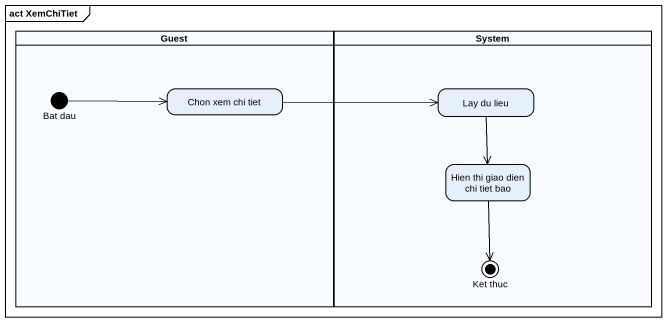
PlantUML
@startuml
mainframe act XemChiTiet
hide empty description
state Guest <<partition>> {
  state "Bat dau" as Bat_dau <<start>>
  state "Chon xem chi tiet" as Chon_xem_chi_tiet
}
state System <<partition>> {
  state "Lay du lieu" as Lay_du_lieu
  state "Hien thi giao dien chi tiet bao" as Hien_thi_giao_dien_chi_tiet
  state "Ket thuc" as Ket_thuc <<end>>
}
Bat_dau -right-> Chon_xem_chi_tiet
Chon_xem_chi_tiet -right-> Lay_du_lieu
Lay_du_lieu --> Hien_thi_giao_dien_chi_tiet
Hien_thi_giao_dien_chi_tiet --> Ket_thuc
@enduml
